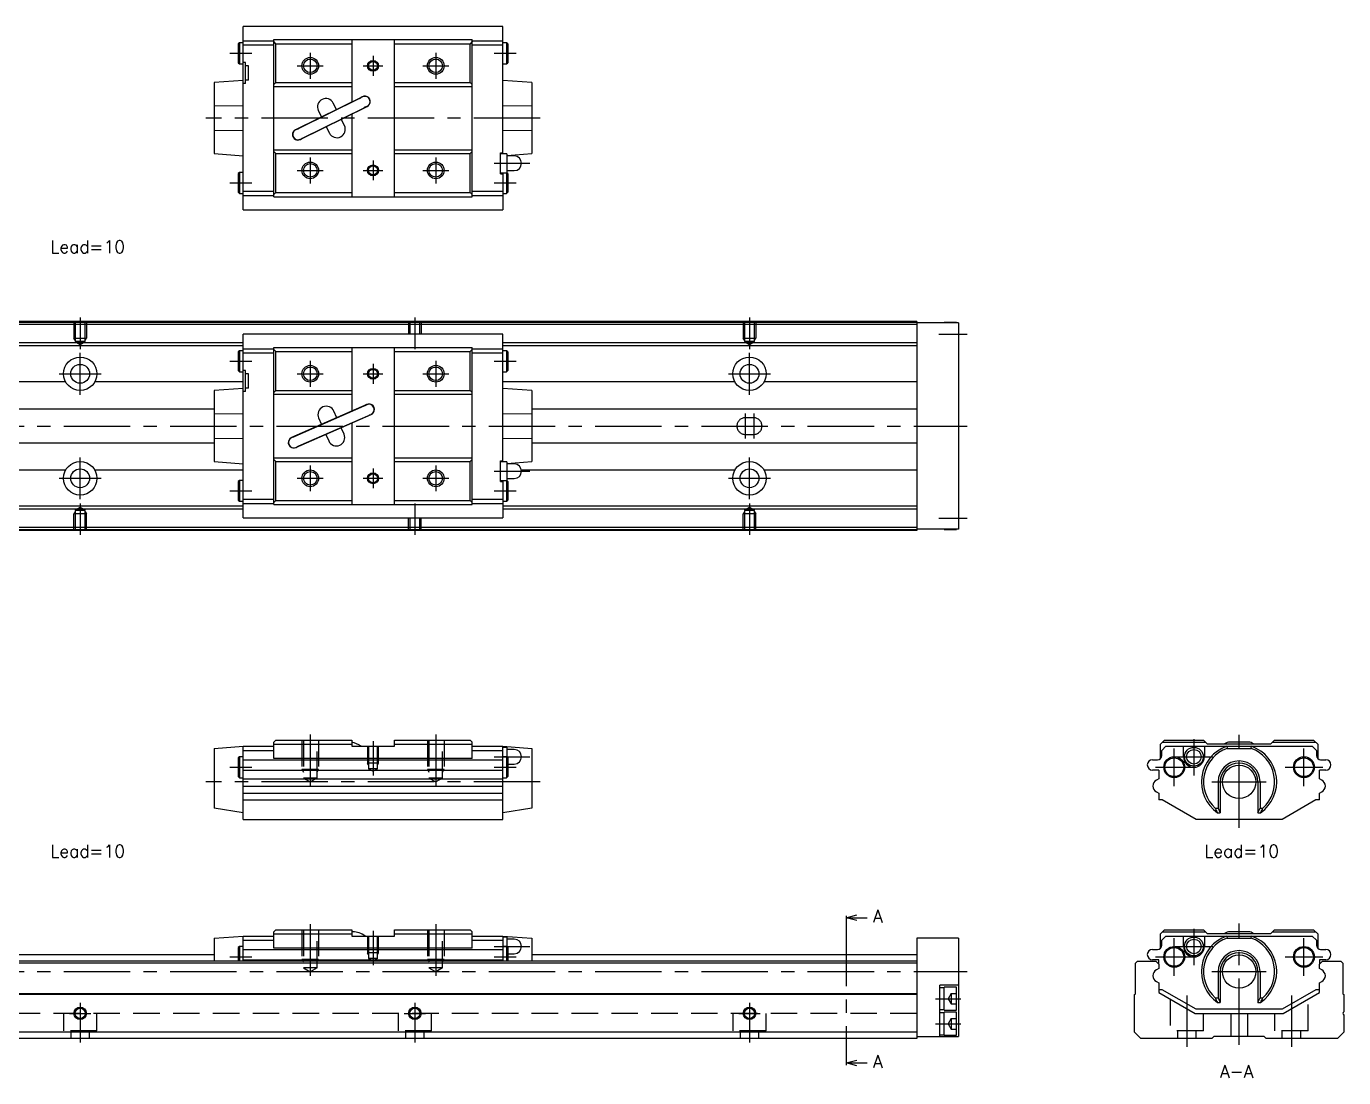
# Model space of a CAD drawing. Extents: x -1 to 621, y -8 to 252.
# Drawn here: x 306.2 to 621.1, y 0.6 to 252.1 of the extents above; entities that cross this region are included whole.
import ezdxf

# ---------------------------------------------------------------- set-up
doc = ezdxf.new("R2010")
doc.units = 0
doc.header["$LTSCALE"] = 0.5
doc.linetypes.add('CENTER', pattern=[50.8, 31.75, -6.35, 6.35, -6.35])
doc.linetypes.add('DASHED', pattern=[19.05, 12.7, -6.35])
for name, color, linetype in [('MSM_CENTER', 1, 'CENTER'), ('MSM_CONTINUOUS', 7, 'CONTINUOUS'), ('MSM_DASHED', 4, 'DASHED'), ('MSM_NARROW', 5, 'CONTINUOUS'), ('MSM_PART_NUMBER', 7, 'CONTINUOUS')]:
    doc.layers.add(name, color=color, linetype=linetype)
doc.styles.get("Standard").update_dxf_attribs({"font": 'txt.shx', "height": 1, "bigfont": 'bigfont.shx'})

msp = doc.modelspace()

# ---------------------------------------------------------------- linework, layer by layer
at = {"layer": 'MSM_CENTER'}
for p, q in [((374.11, 245.72), (374.11, 239.52)), ((404.11, 245.72), (404.11, 239.52)), ((354.91, 245.62), (360.11, 245.62)), ((371.01, 242.62), (377.21, 242.62)), ((386.74, 242.62), (391.47, 242.62)), ((389.11, 244.99), (389.11, 240.26)), ((401.01, 242.62), (407.21, 242.62)), ((418.11, 245.62), (423.31, 245.62)), ((429.11, 230.12), (349.11, 230.12)), ((374.11, 220.72), (374.11, 214.52)), ((404.11, 220.72), (404.11, 214.52)), ((371.01, 217.62), (377.21, 217.62)), ((386.74, 217.62), (391.47, 217.62)), ((389.11, 219.99), (389.11, 215.26)), ((401.01, 217.62), (407.21, 217.62)), ((418.11, 219.32), (426.61, 219.32)), ((354.91, 214.62), (360.11, 214.62)), ((418.11, 214.62), (423.31, 214.62)), ((319.11, 182.47), (319.11, 174.84)), ((399.11, 182.47), (399.11, 174.84)), ((479.11, 182.47), (479.11, 174.84)), ((524.41, 178.47), (531.11, 178.47)), ((319.11, 163.97), (319.11, 173.97)), ((479.11, 163.97), (479.11, 173.97)), ((354.91, 171.97), (360.11, 171.97)), ((374.11, 172.07), (374.11, 165.87)), ((389.11, 171.33), (389.11, 166.6)), ((404.11, 172.07), (404.11, 165.87)), ((418.11, 171.97), (423.31, 171.97)), ((314.11, 168.97), (324.11, 168.97)), ((371.01, 168.97), (377.21, 168.97)), ((386.74, 168.97), (391.47, 168.97)), ((401.01, 168.97), (407.21, 168.97)), ((474.11, 168.97), (484.11, 168.97)), ((478.11, 159.47), (478.11, 153.47)), ((480.11, 159.47), (480.11, 153.47)), ((86.61, 156.47), (531.11, 156.47)), ((319.11, 138.97), (319.11, 148.97)), ((479.11, 138.97), (479.11, 148.97)), ((374.11, 147.07), (374.11, 140.87)), ((389.11, 146.33), (389.11, 141.6)), ((404.11, 147.07), (404.11, 140.87)), ((418.11, 145.67), (426.61, 145.67)), ((314.11, 143.97), (324.11, 143.97)), ((371.01, 143.97), (377.21, 143.97)), ((386.74, 143.97), (391.47, 143.97)), ((401.01, 143.97), (407.21, 143.97)), ((474.11, 143.97), (484.11, 143.97)), ((354.91, 140.97), (360.11, 140.97)), ((418.11, 140.97), (423.31, 140.97)), ((319.11, 137.98), (319.11, 130.47)), ((399.11, 137.98), (399.11, 130.47)), ((479.11, 137.98), (479.11, 130.47)), ((524.41, 134.47), (531.11, 134.47)), ((374.11, 82.72), (374.11, 70.34)), ((404.11, 82.72), (404.11, 70.34)), ((596.15, 60.37), (596.15, 82.67)), ((389.11, 81.07), (389.11, 72.91)), ((580.65, 70.37), (580.65, 79.37)), ((585.35, 81.62), (585.35, 72.87)), ((611.65, 70.37), (611.65, 79.37)), ((418.11, 77.37), (426.61, 77.37)), ((580.85, 77.37), (589.85, 77.37)), ((354.91, 74.87), (360.11, 74.87)), ((418.11, 74.87), (423.31, 74.87)), ((576.15, 74.87), (585.15, 74.87)), ((607.15, 74.87), (616.15, 74.87)), ((429.11, 71.37), (349.11, 71.37)), ((589.65, 71.37), (602.65, 71.37)), ((502.24, 38.36), (502.24, 4.63)), ((374.11, 37.35), (374.11, 24.96)), ((389.11, 35.7), (389.11, 27.54)), ((404.11, 37.35), (404.11, 24.96)), ((585.35, 36.25), (585.35, 27.5)), ((596.15, 8.5), (596.15, 37.5)), ((418.11, 32), (426.61, 32)), ((580.65, 25), (580.65, 34)), ((580.85, 32), (589.85, 32)), ((611.65, 25), (611.65, 34)), ((354.91, 29.5), (360.11, 29.5)), ((418.11, 29.5), (423.31, 29.5)), ((576.15, 29.5), (585.15, 29.5)), ((607.15, 29.5), (616.15, 29.5)), ((86.61, 26), (531.11, 26)), ((589.65, 26), (602.65, 26)), ((523.61, 19.5), (529.61, 19.5)), ((583.65, 20.29), (583.65, 8)), ((608.65, 20.29), (608.65, 8)), ((316.57, 16), (321.64, 16)), ((319.11, 18.5), (319.11, 9)), ((396.57, 16), (401.64, 16)), ((399.11, 18.5), (399.11, 9)), ((476.53, 16), (481.68, 16)), ((479.11, 18.5), (479.11, 9)), ((523.61, 13.5), (529.61, 13.5))]:
    msp.add_line(p, q, dxfattribs=at)
at = {"layer": 'MSM_CONTINUOUS'}
for p, q in [((420.11, 252.07), (358.11, 252.07)), ((358.11, 208.17), (358.11, 252.07)), ((420.11, 221.57), (420.11, 252.07)), ((365.41, 211.32), (365.41, 248.92)), ((365.41, 248.92), (412.81, 248.92)), ((384.01, 248.92), (384.01, 233.97)), ((394.21, 211.32), (394.21, 248.92)), ((412.81, 211.32), (412.81, 248.92)), ((357.16, 248.12), (356.91, 247.87)), ((356.91, 247.87), (356.91, 243.37)), ((358.11, 248.12), (357.16, 248.12)), ((357.16, 248.12), (357.16, 243.12)), ((358.11, 248.62), (365.41, 248.62)), ((358.11, 247.62), (365.41, 247.62)), ((365.91, 247.92), (365.41, 248.42)), ((365.91, 238.62), (365.91, 247.92)), ((365.91, 247.92), (384.01, 247.92)), ((394.21, 247.92), (412.31, 247.92)), ((412.81, 248.42), (412.31, 247.92)), ((412.31, 238.62), (412.31, 247.92)), ((412.81, 248.62), (420.11, 248.62)), ((412.81, 247.62), (420.11, 247.62)), ((421.06, 248.12), (420.11, 248.12)), ((421.06, 248.12), (421.06, 243.12)), ((421.31, 247.87), (421.06, 248.12)), ((421.31, 247.87), (421.31, 243.37)), ((356.91, 243.37), (357.16, 243.12)), ((357.16, 243.12), (358.11, 243.12)), ((358.61, 243.42), (358.11, 243.42)), ((358.61, 238.42), (358.61, 243.42)), ((359.31, 242.62), (358.61, 242.62)), ((359.31, 239.22), (359.31, 242.62)), ((420.11, 243.12), (421.06, 243.12)), ((421.06, 243.12), (421.31, 243.37)), ((358.11, 239.12), (351.11, 238.62)), ((351.11, 238.62), (351.11, 221.62)), ((358.61, 238.42), (358.11, 238.42)), ((359.31, 239.22), (358.61, 239.22)), ((365.41, 238.12), (365.91, 238.62)), ((365.41, 237.72), (384.01, 237.72)), ((365.91, 238.62), (384.01, 238.62)), ((394.21, 238.62), (412.31, 238.62)), ((394.21, 237.72), (412.81, 237.72)), ((412.31, 238.62), (412.81, 238.12)), ((427.11, 238.62), (420.11, 239.12)), ((427.11, 238.62), (427.11, 221.62)), ((358.11, 233.08), (351.11, 232.99)), ((386.58, 235.24), (370.58, 227.34)), ((385.87, 234.83), (371.34, 227.65)), ((380.37, 232.17), (379.62, 233.7)), ((385.87, 234.83), (386.2, 234.96)), ((386.6, 235.19), (386.29, 235.04)), ((427.11, 232.99), (420.11, 233.08)), ((371.73, 225.01), (387.73, 232.91)), ((372.44, 225.41), (386.98, 232.59)), ((376.03, 231.93), (376.79, 230.4)), ((384.01, 231.07), (384.01, 211.32)), ((387.28, 232.78), (386.98, 232.59)), ((387.39, 232.79), (387.71, 232.95)), ((351.11, 227.25), (358.11, 227.16)), ((370.92, 227.45), (370.6, 227.29)), ((371.03, 227.47), (371.34, 227.65)), ((377.94, 228.07), (378.69, 226.55)), ((382.28, 228.32), (381.52, 229.84)), ((420.11, 227.16), (427.11, 227.25)), ((371.71, 225.05), (372.02, 225.2)), ((372.11, 225.29), (372.44, 225.41)), ((351.11, 221.62), (358.11, 221.12)), ((365.41, 222.52), (384.01, 222.52)), ((365.91, 221.62), (365.41, 222.12)), ((365.91, 221.62), (384.01, 221.62)), ((365.91, 212.32), (365.91, 221.62)), ((394.21, 222.52), (412.81, 222.52)), ((394.21, 221.62), (412.31, 221.62)), ((412.81, 222.12), (412.31, 221.62)), ((412.31, 212.32), (412.31, 221.62)), ((419.61, 221.82), (420.11, 221.82)), ((419.61, 216.82), (419.61, 221.82)), ((421.11, 221.57), (419.61, 221.57)), ((421.11, 221.19), (427.11, 221.62)), ((421.11, 221.57), (421.11, 217.07)), ((422.86, 221.07), (421.11, 221.07)), ((421.11, 217.57), (422.86, 217.57)), ((357.16, 217.12), (356.91, 216.87)), ((356.91, 216.87), (356.91, 212.37)), ((357.16, 217.12), (357.16, 212.12)), ((358.11, 217.12), (357.16, 217.12)), ((419.61, 217.07), (421.11, 217.07)), ((419.61, 216.82), (420.11, 216.82)), ((420.11, 217.07), (420.11, 208.17)), ((421.06, 217.07), (421.06, 212.12)), ((421.31, 216.87), (421.11, 217.07)), ((421.31, 216.87), (421.31, 212.37)), ((356.91, 212.37), (357.16, 212.12)), ((357.16, 212.12), (358.11, 212.12)), ((358.11, 212.62), (365.41, 212.62)), ((358.11, 211.62), (365.41, 211.62)), ((365.41, 211.82), (365.91, 212.32)), ((365.41, 211.32), (412.81, 211.32)), ((365.91, 212.32), (384.01, 212.32)), ((394.21, 212.32), (412.31, 212.32)), ((412.31, 212.32), (412.81, 211.82)), ((412.81, 212.62), (420.11, 212.62)), ((412.81, 211.62), (420.11, 211.62)), ((420.11, 212.12), (421.06, 212.12)), ((421.06, 212.12), (421.31, 212.37)), ((358.11, 208.17), (420.11, 208.17)), ((519.11, 181.47), (119.11, 181.47)), ((519.11, 181.27), (119.11, 181.27)), ((519.11, 180.77), (119.11, 180.77)), ((519.11, 181.47), (519.11, 131.47)), ((529.11, 181.17), (519.11, 181.17)), ((525.61, 181.17), (525.61, 181.22)), ((528.61, 181.22), (525.61, 181.22)), ((528.61, 181.17), (528.61, 181.22)), ((529.11, 181.17), (529.11, 131.77)), ((358.11, 176.37), (285.11, 176.37)), ((420.11, 178.42), (358.11, 178.42)), ((358.11, 134.52), (358.11, 178.42)), ((420.11, 147.92), (420.11, 178.42)), ((519.11, 176.37), (420.11, 176.37)), ((358.11, 175.67), (285.11, 175.67)), ((357.16, 174.47), (356.91, 174.22)), ((356.91, 174.22), (356.91, 169.72)), ((358.11, 174.47), (357.16, 174.47)), ((357.16, 174.47), (357.16, 169.47)), ((358.11, 174.97), (365.41, 174.97)), ((358.11, 173.97), (365.41, 173.97)), ((365.41, 137.67), (365.41, 175.27)), ((365.41, 175.27), (412.81, 175.27)), ((365.91, 174.27), (365.41, 174.77)), ((365.91, 164.97), (365.91, 174.27)), ((365.91, 174.27), (384.01, 174.27)), ((384.01, 175.27), (384.01, 160.01)), ((394.21, 137.67), (394.21, 175.27)), ((394.21, 174.27), (412.31, 174.27)), ((412.81, 174.77), (412.31, 174.27)), ((412.31, 164.97), (412.31, 174.27)), ((412.81, 137.67), (412.81, 175.27)), ((412.81, 174.97), (420.11, 174.97)), ((412.81, 173.97), (420.11, 173.97)), ((519.11, 175.67), (420.11, 175.67)), ((421.06, 174.47), (420.11, 174.47)), ((421.06, 174.47), (421.06, 169.47)), ((421.31, 174.22), (421.06, 174.47)), ((421.31, 174.22), (421.31, 169.72)), ((315.62, 167.01), (285.11, 167.01)), ((358.11, 167.01), (322.59, 167.01)), ((356.91, 169.72), (357.16, 169.47)), ((357.16, 169.47), (358.11, 169.47)), ((358.61, 169.77), (358.11, 169.77)), ((358.61, 164.77), (358.61, 169.77)), ((359.31, 168.97), (358.61, 168.97)), ((359.31, 165.57), (359.31, 168.97)), ((420.11, 169.47), (421.06, 169.47)), ((475.62, 167.01), (420.11, 167.01)), ((421.06, 169.47), (421.31, 169.72)), ((519.11, 167.01), (482.59, 167.01)), ((358.11, 165.47), (351.11, 164.97)), ((351.11, 164.97), (351.11, 147.97)), ((358.61, 164.77), (358.11, 164.77)), ((359.31, 165.57), (358.61, 165.57)), ((365.41, 164.47), (365.91, 164.97)), ((365.41, 164.07), (384.01, 164.07)), ((365.91, 164.97), (384.01, 164.97)), ((394.21, 164.97), (412.31, 164.97)), ((394.21, 164.07), (412.81, 164.07)), ((412.31, 164.97), (412.81, 164.47)), ((427.11, 164.97), (420.11, 165.47)), ((427.11, 164.97), (427.11, 147.97)), ((387.63, 161.61), (369.63, 153.71)), ((386.9, 161.23), (370.4, 153.99)), ((387.65, 161.56), (387.33, 161.42)), ((351.11, 160.47), (292.11, 160.47)), ((358.11, 159.42), (351.11, 159.34)), ((370.68, 151.33), (388.68, 159.23)), ((371.41, 151.7), (387.91, 158.94)), ((376.12, 158.41), (376.8, 156.85)), ((380.46, 158.46), (379.78, 160.02)), ((388.33, 159.13), (388.66, 159.27)), ((427.11, 159.34), (420.11, 159.42)), ((519.11, 160.47), (427.11, 160.47)), ((377.85, 154.47), (378.53, 152.92)), ((382.19, 154.52), (381.51, 156.08)), ((384.01, 157.17), (384.01, 137.67)), ((292.11, 152.47), (351.11, 152.47)), ((351.11, 153.59), (358.11, 153.51)), ((369.98, 153.8), (369.65, 153.66)), ((370.66, 151.37), (370.98, 151.51)), ((420.11, 153.51), (427.11, 153.59)), ((427.11, 152.47), (519.11, 152.47)), ((365.41, 148.87), (384.01, 148.87)), ((365.91, 147.97), (365.41, 148.47)), ((394.21, 148.87), (412.81, 148.87)), ((412.81, 148.47), (412.31, 147.97)), ((419.61, 148.17), (420.11, 148.17)), ((419.61, 143.17), (419.61, 148.17)), ((315.62, 145.93), (289.59, 145.93)), ((358.11, 145.93), (322.59, 145.93)), ((351.11, 147.97), (358.11, 147.47)), ((365.91, 147.97), (384.01, 147.97)), ((365.91, 138.67), (365.91, 147.97)), ((394.21, 147.97), (412.31, 147.97)), ((412.31, 138.67), (412.31, 147.97)), ((421.11, 147.92), (419.61, 147.92)), ((421.11, 147.54), (427.11, 147.97)), ((421.11, 147.92), (421.11, 143.42)), ((422.86, 147.42), (421.11, 147.42)), ((475.62, 145.93), (424.59, 145.93)), ((519.11, 145.93), (482.59, 145.93)), ((357.16, 143.47), (356.91, 143.22)), ((356.91, 143.22), (356.91, 138.72)), ((357.16, 143.47), (357.16, 138.47)), ((358.11, 143.47), (357.16, 143.47)), ((419.61, 143.42), (421.11, 143.42)), ((419.61, 143.17), (420.11, 143.17)), ((420.11, 143.42), (420.11, 134.52)), ((421.06, 143.42), (421.06, 138.47)), ((421.11, 143.92), (422.86, 143.92)), ((421.31, 143.22), (421.11, 143.42)), ((421.31, 143.22), (421.31, 138.72)), ((356.91, 138.72), (357.16, 138.47)), ((358.11, 138.97), (365.41, 138.97)), ((365.41, 138.17), (365.91, 138.67)), ((365.91, 138.67), (384.01, 138.67)), ((394.21, 138.67), (412.31, 138.67)), ((412.31, 138.67), (412.81, 138.17)), ((412.81, 138.97), (420.11, 138.97)), ((421.06, 138.47), (421.31, 138.72)), ((358.11, 137.27), (285.11, 137.27)), ((358.11, 136.57), (285.11, 136.57)), ((357.16, 138.47), (358.11, 138.47)), ((358.11, 137.97), (365.41, 137.97)), ((365.41, 137.67), (412.81, 137.67)), ((412.81, 137.97), (420.11, 137.97)), ((420.11, 138.47), (421.06, 138.47)), ((519.11, 137.27), (420.11, 137.27)), ((519.11, 136.57), (420.11, 136.57)), ((358.11, 134.52), (420.11, 134.52)), ((519.11, 132.17), (119.11, 132.17)), ((519.11, 131.67), (119.11, 131.67)), ((519.11, 131.47), (119.11, 131.47)), ((529.11, 131.77), (519.11, 131.77)), ((525.61, 131.72), (528.61, 131.72)), ((528.61, 131.72), (528.61, 131.77)), ((351.11, 79.37), (358.11, 79.87)), ((351.11, 79.37), (351.11, 65.05)), ((358.11, 79.87), (365.41, 79.87)), ((358.11, 62.37), (358.11, 79.87)), ((358.11, 78.87), (365.41, 78.87)), ((365.41, 80.87), (365.91, 81.37)), ((365.41, 76.96), (365.41, 80.87)), ((365.41, 80.37), (384.01, 80.37)), ((365.91, 81.37), (384.01, 81.37)), ((384.01, 81.37), (384.01, 79.87)), ((384.01, 79.87), (394.21, 79.87)), ((394.21, 79.87), (394.21, 81.37)), ((394.21, 81.37), (412.31, 81.37)), ((394.21, 80.37), (412.81, 80.37)), ((412.31, 81.37), (412.81, 80.87)), ((412.81, 76.96), (412.81, 80.87)), ((412.81, 79.87), (420.11, 79.87)), ((412.81, 78.87), (420.11, 78.87)), ((420.11, 79.87), (427.11, 79.37)), ((420.11, 62.37), (420.11, 79.87)), ((421.11, 79.62), (420.11, 79.62)), ((421.11, 79.62), (421.11, 77.32)), ((422.86, 79.12), (421.11, 79.12)), ((427.11, 79.37), (427.11, 65.05)), ((578.34, 81.37), (577.34, 80.37)), ((577.34, 76.96), (577.34, 80.37)), ((577.65, 78.87), (578.65, 79.87)), ((577.65, 77.67), (577.65, 78.87)), ((577.84, 80.87), (588.15, 80.87)), ((578.34, 81.37), (587.65, 81.37)), ((578.65, 79.87), (613.65, 79.87)), ((582.85, 77.37), (582.85, 79.87)), ((588.55, 80.47), (587.65, 81.37)), ((587.85, 79.87), (587.85, 77.37)), ((588.55, 80.47), (603.75, 80.47)), ((593.19, 79.87), (593.27, 79.37)), ((593.27, 79.37), (599.02, 79.37)), ((593.9, 80.87), (593.83, 80.87)), ((598.39, 80.87), (593.9, 80.87)), ((599.02, 79.37), (599.1, 79.87)), ((604.65, 81.37), (603.75, 80.47)), ((604.15, 80.87), (614.44, 80.87)), ((604.65, 81.37), (613.94, 81.37)), ((613.65, 79.87), (614.65, 78.87)), ((614.94, 80.37), (613.94, 81.37)), ((614.65, 78.87), (614.65, 77.67)), ((614.94, 80.37), (614.94, 76.96)), ((357.16, 77.37), (356.91, 77.12)), ((356.91, 77.12), (356.91, 72.62)), ((358.11, 77.37), (357.16, 77.37)), ((357.16, 77.37), (357.16, 72.37)), ((358.11, 76.67), (420.11, 76.67)), ((412.81, 76.96), (365.41, 76.96)), ((421.06, 77.37), (420.11, 77.37)), ((421.31, 77.12), (421.06, 77.37)), ((421.06, 77.37), (421.06, 72.37)), ((421.31, 77.12), (421.31, 72.62)), ((421.31, 75.62), (422.86, 75.62)), ((575.45, 76.67), (576.65, 76.67)), ((615.65, 76.67), (616.85, 76.67)), ((356.91, 72.62), (357.16, 72.37)), ((358.11, 74.17), (420.11, 74.17)), ((421.06, 72.37), (421.31, 72.62)), ((576.95, 74.17), (575.45, 74.17)), ((576.95, 74.17), (576.95, 72.1)), ((616.85, 74.17), (615.35, 74.17)), ((615.35, 72.1), (615.35, 74.17)), ((357.16, 72.37), (358.11, 72.37)), ((358.11, 72.1), (420.11, 72.1)), ((358.11, 70.37), (420.11, 70.37)), ((420.11, 72.37), (421.06, 72.37)), ((576.95, 72.1), (576.39, 71.77)), ((591.15, 71.37), (591.15, 65.05)), ((591.65, 71.37), (591.65, 63.99)), ((600.65, 71.37), (600.65, 63.99)), ((601.15, 71.37), (601.15, 65.05)), ((615.91, 71.77), (615.35, 72.1)), ((358.11, 68.65), (420.11, 68.65)), ((358.11, 67.04), (420.11, 67.04)), ((576.39, 68.97), (576.95, 68.65)), ((576.95, 68.65), (576.95, 67.04)), ((577.8, 67.04), (576.95, 67.04)), ((585.87, 62.37), (577.8, 67.04)), ((614.5, 67.04), (606.42, 62.37)), ((615.35, 67.04), (614.5, 67.04)), ((615.35, 68.65), (615.91, 68.97)), ((615.35, 67.04), (615.35, 68.65)), ((358.11, 63.99), (351.11, 65.05)), ((427.11, 65.05), (420.11, 63.99)), ((590.46, 65.05), (591.15, 65.05)), ((590.99, 63.99), (591.65, 63.99)), ((591.15, 65.05), (591.65, 63.99)), ((600.65, 63.99), (601.15, 65.05)), ((600.65, 63.99), (601.3, 63.99)), ((601.15, 65.05), (601.83, 65.05)), ((358.11, 62.37), (420.11, 62.37)), ((606.42, 62.37), (585.87, 62.37)), ((502.24, 38.86), (504.74, 39.53)), ((502.24, 39.36), (502.24, 38.36)), ((504.74, 38.19), (502.24, 38.86)), ((502.24, 38.86), (507.24, 38.86)), ((365.41, 35.5), (365.91, 36)), ((365.41, 31.59), (365.41, 35.5)), ((365.41, 35), (384.01, 35)), ((365.91, 36), (384.01, 36)), ((384.01, 36), (384.01, 34.5)), ((384.26, 35.5), (384.01, 35.5)), ((394.21, 34.5), (394.21, 36)), ((394.21, 36), (412.31, 36)), ((394.21, 35), (412.81, 35)), ((412.31, 36), (412.81, 35.5)), ((412.81, 31.59), (412.81, 35.5)), ((578.34, 36), (577.34, 35)), ((577.34, 31.59), (577.34, 35)), ((577.84, 35.5), (588.15, 35.5)), ((578.34, 36), (587.65, 36)), ((588.55, 35.1), (587.65, 36)), ((588.55, 35.1), (603.75, 35.1)), ((593.9, 35.5), (593.83, 35.5)), ((598.39, 35.5), (593.9, 35.5)), ((604.65, 36), (603.75, 35.1)), ((604.15, 35.5), (614.44, 35.5)), ((604.65, 36), (613.94, 36)), ((614.94, 35), (613.94, 36)), ((614.94, 35), (614.94, 31.59)), ((351.11, 34), (358.11, 34.5)), ((351.11, 34), (351.11, 28.5)), ((357.16, 32), (356.91, 31.75)), ((356.91, 31.75), (356.91, 28.5)), ((358.11, 32), (357.16, 32)), ((357.16, 32), (357.16, 28.5)), ((358.11, 28.5), (358.11, 34.5)), ((358.11, 34.5), (365.41, 34.5)), ((358.11, 33.5), (365.41, 33.5)), ((412.81, 31.59), (365.41, 31.59)), ((384.01, 34.5), (394.21, 34.5)), ((412.81, 34.5), (420.11, 34.5)), ((412.81, 33.5), (420.11, 33.5)), ((420.11, 34.5), (427.11, 34)), ((420.11, 34.5), (420.11, 28.5)), ((421.11, 34.25), (420.11, 34.25)), ((421.06, 32), (420.11, 32)), ((421.31, 31.75), (421.06, 32)), ((421.06, 32), (421.06, 28.5)), ((421.11, 34.25), (421.11, 31.95)), ((422.86, 33.75), (421.11, 33.75)), ((421.31, 31.75), (421.31, 28.5)), ((427.11, 34), (427.11, 28.5)), ((529.11, 34), (519.11, 34)), ((519.11, 34), (519.11, 10)), ((529.11, 34), (529.11, 10.5)), ((577.65, 33.5), (578.65, 34.5)), ((577.65, 32.3), (577.65, 33.5)), ((578.65, 34.5), (613.65, 34.5)), ((582.85, 32), (582.85, 34.5)), ((587.85, 34.5), (587.85, 32)), ((593.19, 34.5), (593.27, 34)), ((593.27, 34), (599.02, 34)), ((599.02, 34), (599.1, 34.5)), ((613.65, 34.5), (614.65, 33.5)), ((614.65, 33.5), (614.65, 32.3)), ((519.11, 28.5), (119.11, 28.5)), ((351.11, 30), (292.11, 30)), ((358.11, 31.3), (420.11, 31.3)), ((358.11, 28.8), (420.11, 28.8)), ((421.31, 30.25), (422.86, 30.25)), ((519.11, 30), (427.11, 30)), ((571.35, 28), (571.85, 28.5)), ((571.85, 28.5), (576.25, 28.5)), ((575.45, 31.3), (576.65, 31.3)), ((576.95, 28.8), (575.45, 28.8)), ((576.25, 28.5), (576.95, 27.8)), ((576.95, 27.8), (576.95, 28.8)), ((616.85, 28.8), (615.35, 28.8)), ((615.35, 28.8), (615.35, 27.8)), ((615.35, 27.8), (616.05, 28.5)), ((615.65, 31.3), (616.85, 31.3)), ((616.05, 28.5), (620.45, 28.5)), ((620.45, 28.5), (620.95, 28)), ((519.11, 28), (119.11, 28)), ((571.35, 20.7), (571.35, 28)), ((576.95, 26.72), (576.39, 26.4)), ((576.95, 27.8), (576.95, 26.72)), ((591.15, 26), (591.15, 19.68)), ((591.65, 26), (591.65, 18.62)), ((600.65, 26), (600.65, 18.62)), ((601.15, 26), (601.15, 19.68)), ((615.35, 26.72), (615.35, 27.8)), ((615.91, 26.4), (615.35, 26.72)), ((620.95, 28), (620.95, 20.7)), ((524.61, 10.5), (524.61, 22.75)), ((529.11, 22.75), (524.61, 22.75)), ((525.61, 22.1), (524.61, 22.1)), ((525.61, 16.75), (525.61, 22.25)), ((528.61, 22.25), (525.61, 22.25)), ((528.61, 16.75), (528.61, 22.25)), ((576.39, 23.6), (576.95, 23.28)), ((576.95, 23.28), (576.95, 21)), ((615.35, 23.28), (615.91, 23.6)), ((615.35, 21), (615.35, 23.28)), ((519.11, 20.7), (119.11, 20.7)), ((519.11, 20.5), (119.11, 20.5)), ((571.15, 20.5), (571.35, 20.7)), ((571.15, 11.5), (571.15, 20.5)), ((577.8, 21.66), (576.95, 21.66)), ((576.95, 21), (585.61, 16)), ((585.87, 17), (577.8, 21.66)), ((590.46, 19.68), (591.15, 19.68)), ((591.15, 19.68), (591.65, 18.62)), ((600.65, 18.62), (601.15, 19.68)), ((601.15, 19.68), (601.83, 19.68)), ((614.5, 21.66), (606.42, 17)), ((606.68, 16), (615.35, 21)), ((615.35, 21.66), (614.5, 21.66)), ((620.95, 20.7), (621.15, 20.5)), ((621.15, 20.5), (621.15, 16.4)), ((524.61, 16.9), (525.61, 16.9)), ((525.61, 16.1), (524.61, 16.1)), ((525.61, 16.75), (528.61, 16.75)), ((525.61, 10.75), (525.61, 16.25)), ((528.61, 16.25), (525.61, 16.25)), ((528.61, 10.75), (528.61, 16.25)), ((585.61, 16), (606.68, 16)), ((606.42, 17), (585.87, 17)), ((590.99, 18.62), (591.65, 18.62)), ((600.65, 18.62), (601.3, 18.62)), ((621.15, 15.6), (621.15, 11.5)), ((519.11, 11.5), (111.11, 11.5)), ((519.11, 10), (119.11, 10)), ((519.11, 10.5), (529.11, 10.5)), ((524.61, 10.9), (525.61, 10.9)), ((525.61, 10.75), (528.61, 10.75)), ((572.65, 10), (571.15, 11.5)), ((589.63, 10), (572.65, 10)), ((590.13, 10.5), (589.63, 10)), ((602.15, 10.5), (590.13, 10.5)), ((602.65, 10), (602.15, 10.5)), ((619.65, 10), (602.65, 10)), ((621.15, 11.5), (619.65, 10)), ((502.24, 4.13), (504.74, 4.8)), ((502.24, 4.63), (502.24, 3.63)), ((504.74, 3.46), (502.24, 4.13)), ((502.24, 4.13), (507.24, 4.13))]:
    msp.add_line(p, q, dxfattribs=at)
for centre, radius in [((374.11, 242.62), 1.62), ((389.11, 242.62), 1.06), ((404.11, 242.62), 1.62), ((374.11, 217.62), 1.62), ((389.11, 217.62), 1.06), ((404.11, 217.62), 1.62), ((319.11, 168.97), 4), ((319.11, 168.97), 2.25), ((374.11, 168.97), 1.62), ((404.11, 168.97), 1.62), ((479.11, 168.97), 4), ((479.11, 168.97), 2.25), ((389.11, 168.97), 1.06), ((319.11, 143.97), 4), ((319.11, 143.97), 2.25), ((374.11, 143.97), 1.62), ((389.11, 143.97), 1.06), ((404.11, 143.97), 1.62), ((479.11, 143.97), 4), ((479.11, 143.97), 2.25), ((585.35, 77.37), 2.25), ((585.35, 77.37), 1.75), ((580.65, 74.87), 2.5), ((580.65, 74.87), 2.25), ((611.65, 74.87), 2.5), ((611.65, 74.87), 2.25), ((596.15, 71.37), 4), ((580.65, 29.5), 2.5), ((580.65, 29.5), 2.25), ((585.35, 32), 2.25), ((585.35, 32), 1.75), ((611.65, 29.5), 2.5), ((611.65, 29.5), 2.25), ((596.15, 26), 4), ((319.11, 16), 1.23), ((399.11, 16), 1.23), ((479.11, 16), 1.23)]:
    msp.add_circle(centre, radius, dxfattribs=at)
for centre, radius, start, end in [((377.83, 232.81), 2, 26.2779, 206.2779), ((387.16, 234.07), 1.3, 275.5498, 137.006), ((387.16, 234.07), 1.25, 296.2779, 116.2779), ((371.16, 226.17), 1.3, 95.5498, 317.006), ((371.16, 226.17), 1.25, 116.2779, 296.2779), ((380.48, 227.43), 2, 206.2779, 26.2779), ((422.86, 219.32), 1.75, 270, 90), ((377.95, 159.21), 2, 23.6961, 203.6961), ((388.3, 157.56), 3.92, 105.6343, 110.9103), ((388.16, 160.42), 1.3, 272.968, 134.4242), ((388.16, 160.42), 1.25, 293.6961, 113.6961), ((387.2, 160.59), 1.8, 293.3543, 304.8918), ((380.36, 153.72), 2, 203.6961, 23.6961), ((370.16, 152.52), 1.3, 92.968, 314.4242), ((370.16, 152.52), 1.25, 113.6961, 293.6961), ((374.11, 146.96), 7.94, 117.8361, 120.4339), ((370.67, 153.36), 1.82, 282.5713, 293.9767), ((422.86, 145.67), 1.75, 270, 90), ((383.29, 76), 4.88, 52.5564, 81.5517), ((422.86, 77.37), 1.75, 270, 90), ((596.15, 71.37), 9, 109.1881, 235.0848), ((596.15, 71.37), 8.5, 109.7499, 228.0214), ((593.94, 78.76), 2.12, 91.0143, 125.7914), ((598.34, 78.74), 2.14, 54.3594, 88.7845), ((596.15, 71.37), 8.5, 311.9786, 70.2501), ((596.15, 71.37), 9, 304.9152, 70.8119), ((575.45, 75.42), 1.25, 90, 270), ((576.65, 77.67), 1, 270, 0), ((585.35, 77.37), 2.5, 180, 0), ((596.15, 71.37), 5, 0, 180), ((596.15, 71.37), 4.5, 0, 180), ((615.65, 77.67), 1, 180, 270), ((616.85, 75.42), 1.25, 270, 90), ((577.26, 70.26), 1.75, 120.0001, 176.2321), ((577.26, 70.49), 1.75, 183.7679, 239.9999), ((615.03, 70.26), 1.75, 3.7679, 59.9999), ((615.03, 70.49), 1.75, 300.0001, 356.2321), ((597.31, 67.84), 7.4, 202.1059, 211.3183), ((594.98, 67.84), 7.4, 328.6827, 337.893), ((384.23, 30.53), 4.97, 53.0275, 89.6143), ((593.94, 33.38), 2.12, 91.0143, 125.7914), ((598.34, 33.36), 2.14, 54.3594, 88.7845), ((422.86, 32), 1.75, 270, 90), ((576.65, 32.3), 1, 270, 0), ((585.35, 32), 2.5, 180, 0), ((596.15, 26), 9, 109.1881, 235.0848), ((596.15, 26), 8.5, 109.7499, 228.0214), ((596.15, 26), 8.5, 311.9786, 70.2501), ((596.15, 26), 9, 304.9152, 70.8119), ((615.65, 32.3), 1, 180, 270), ((575.45, 30.05), 1.25, 90, 270), ((596.15, 26), 5, 0, 180), ((596.15, 26), 4.5, 0, 180), ((616.85, 30.05), 1.25, 270, 90), ((577.26, 24.88), 1.75, 120.0001, 176.2321), ((615.03, 24.88), 1.75, 3.7679, 59.9999), ((577.26, 25.12), 1.75, 183.7679, 239.9999), ((615.03, 25.12), 1.75, 300.0001, 356.2321), ((597.31, 22.46), 7.4, 202.1059, 211.3183), ((594.98, 22.47), 7.4, 328.6827, 337.893), ((621.45, 16), 0.5, 126.8761, 233.1239)]:
    msp.add_arc(centre, radius, start, end, dxfattribs=at)
at = {"layer": 'MSM_DASHED'}
for p, q in [((317.61, 181.47), (317.61, 177.47)), ((317.88, 181.47), (317.88, 176.67)), ((320.34, 176.67), (320.34, 181.47)), ((320.61, 181.47), (320.61, 177.47)), ((397.61, 181.47), (397.61, 178.42)), ((397.88, 181.47), (397.88, 178.42)), ((400.34, 178.42), (400.34, 181.47)), ((400.61, 181.47), (400.61, 178.42)), ((477.61, 181.47), (477.61, 177.47)), ((477.88, 181.47), (477.88, 176.67)), ((480.34, 176.67), (480.34, 181.47)), ((480.61, 181.47), (480.61, 177.47)), ((317.61, 177.47), (320.61, 177.47)), ((317.88, 177), (317.61, 177.47)), ((317.88, 176.67), (319.11, 175.96)), ((320.34, 176.67), (317.88, 176.67)), ((319.11, 175.96), (320.34, 176.67)), ((320.34, 177), (320.61, 177.47)), ((477.61, 177.47), (480.61, 177.47)), ((477.88, 177), (477.61, 177.47)), ((477.88, 176.67), (479.11, 175.96)), ((480.34, 176.67), (477.88, 176.67)), ((479.11, 175.96), (480.34, 176.67)), ((480.34, 177), (480.61, 177.47)), ((480.11, 158.47), (478.11, 158.47)), ((478.11, 154.47), (480.11, 154.47)), ((317.88, 135.93), (317.61, 135.47)), ((317.61, 131.47), (317.61, 135.47)), ((320.61, 135.47), (317.61, 135.47)), ((319.11, 136.98), (317.88, 136.27)), ((317.88, 136.27), (317.88, 131.47)), ((320.34, 136.27), (317.88, 136.27)), ((320.34, 136.27), (319.11, 136.98)), ((320.34, 131.47), (320.34, 136.27)), ((320.34, 135.93), (320.61, 135.47)), ((320.61, 131.47), (320.61, 135.47)), ((477.88, 135.93), (477.61, 135.47)), ((477.61, 131.47), (477.61, 135.47)), ((480.61, 135.47), (477.61, 135.47)), ((479.11, 136.98), (477.88, 136.27)), ((477.88, 136.27), (477.88, 131.47)), ((480.34, 136.27), (477.88, 136.27)), ((480.34, 136.27), (479.11, 136.98)), ((480.34, 131.47), (480.34, 136.27)), ((480.34, 135.93), (480.61, 135.47)), ((480.61, 131.47), (480.61, 135.47)), ((397.61, 131.47), (397.61, 134.52)), ((397.88, 134.52), (397.88, 131.47)), ((400.34, 131.47), (400.34, 134.52)), ((400.61, 131.47), (400.61, 134.52)), ((372.11, 81.37), (372.11, 74.37)), ((372.48, 81.37), (372.48, 72.27)), ((375.73, 72.27), (375.73, 81.37)), ((376.11, 81.37), (376.11, 74.37)), ((387.81, 79.87), (387.81, 75.87)), ((388.05, 79.87), (388.05, 74.52)), ((390.16, 74.52), (390.16, 79.87)), ((390.41, 75.87), (390.41, 79.87)), ((402.11, 81.37), (402.11, 74.37)), ((402.48, 81.37), (402.48, 72.27)), ((405.73, 72.27), (405.73, 81.37)), ((406.11, 81.37), (406.11, 74.37)), ((390.41, 75.87), (387.81, 75.87)), ((388.05, 75.42), (387.81, 75.87)), ((390.16, 75.42), (390.41, 75.87)), ((372.11, 74.37), (376.11, 74.37)), ((372.11, 74.37), (372.48, 73.67)), ((375.73, 73.67), (376.11, 74.37)), ((390.16, 74.52), (388.05, 74.52)), ((388.05, 74.52), (389.11, 73.91)), ((390.16, 74.52), (389.11, 73.91)), ((402.11, 74.37), (406.11, 74.37)), ((402.11, 74.37), (402.48, 73.67)), ((405.73, 73.67), (406.11, 74.37)), ((375.73, 72.27), (372.48, 72.27)), ((372.48, 72.27), (374.11, 71.34)), ((375.73, 72.27), (374.11, 71.34)), ((405.73, 72.27), (402.48, 72.27)), ((402.48, 72.27), (404.11, 71.34)), ((405.73, 72.27), (404.11, 71.34)), ((372.11, 36), (372.11, 29)), ((372.48, 36), (372.48, 26.9)), ((375.73, 26.9), (375.73, 36)), ((376.11, 36), (376.11, 29)), ((402.11, 36), (402.11, 29)), ((402.48, 36), (402.48, 26.9)), ((405.73, 26.9), (405.73, 36)), ((406.11, 36), (406.11, 29)), ((387.81, 34.5), (387.81, 30.5)), ((388.05, 34.5), (388.05, 29.15)), ((390.16, 29.15), (390.16, 34.5)), ((390.41, 30.5), (390.41, 34.5)), ((372.11, 29), (376.11, 29)), ((372.11, 29), (372.48, 28.3)), ((375.73, 28.3), (376.11, 29)), ((390.41, 30.5), (387.81, 30.5)), ((388.05, 30.05), (387.81, 30.5)), ((390.16, 29.15), (388.05, 29.15)), ((388.05, 29.15), (389.11, 28.54)), ((390.16, 29.15), (389.11, 28.54)), ((390.16, 30.05), (390.41, 30.5)), ((402.11, 29), (406.11, 29)), ((402.11, 29), (402.48, 28.3)), ((405.73, 28.3), (406.11, 29)), ((375.73, 26.9), (372.48, 26.9)), ((372.48, 26.9), (374.11, 25.96)), ((375.73, 26.9), (374.11, 25.96)), ((405.73, 26.9), (402.48, 26.9)), ((402.48, 26.9), (404.11, 25.96)), ((405.73, 26.9), (404.11, 25.96)), ((527.31, 20.75), (526.58, 19.5)), ((526.58, 19.5), (527.31, 18.25)), ((527.31, 20.75), (528.61, 20.75)), ((527.31, 20.75), (527.31, 18.25)), ((527.31, 19.5), (528.61, 19.5)), ((579.65, 19.44), (579.65, 11.8)), ((612.65, 11.8), (612.65, 19.44)), ((519.11, 16), (119.11, 16)), ((315.11, 16), (315.11, 11.8)), ((323.11, 11.8), (323.11, 16)), ((395.11, 16), (395.11, 11.8)), ((403.11, 11.8), (403.11, 16)), ((475.11, 16), (475.11, 11.8)), ((483.11, 11.8), (483.11, 16)), ((527.31, 18.25), (528.61, 18.25)), ((587.65, 11.8), (587.65, 16)), ((594.15, 16), (594.15, 10.5)), ((598.15, 16), (598.15, 10.5)), ((604.65, 16), (604.65, 11.8)), ((527.31, 14.75), (526.58, 13.5)), ((526.58, 13.5), (527.31, 12.25)), ((527.31, 14.75), (528.61, 14.75)), ((527.31, 14.75), (527.31, 12.25)), ((527.31, 13.5), (528.61, 13.5)), ((323.11, 11.8), (315.11, 11.8)), ((316.86, 11.8), (316.86, 10)), ((321.36, 10), (321.36, 11.8)), ((403.11, 11.8), (395.11, 11.8)), ((396.86, 11.8), (396.86, 10)), ((401.36, 10), (401.36, 11.8)), ((483.11, 11.8), (475.11, 11.8)), ((476.86, 11.8), (476.86, 10)), ((481.36, 10), (481.36, 11.8)), ((527.31, 12.25), (528.61, 12.25)), ((587.65, 11.8), (579.65, 11.8)), ((581.4, 11.8), (581.4, 10)), ((585.9, 10), (585.9, 11.8)), ((612.65, 11.8), (604.65, 11.8)), ((606.4, 11.8), (606.4, 10)), ((610.9, 10), (610.9, 11.8))]:
    msp.add_line(p, q, dxfattribs=at)
for centre, start, end in [((478.11, 156.47), 90, 270), ((480.11, 156.47), 270, 90)]:
    msp.add_arc(centre, 2, start, end, dxfattribs=at)
at = {"layer": 'MSM_NARROW'}
for centre, radius in [((374.11, 242.62), 2), ((389.11, 242.62), 1.3), ((404.11, 242.62), 2), ((374.11, 217.62), 2), ((389.11, 217.62), 1.3), ((404.11, 217.62), 2), ((374.11, 168.97), 2), ((389.11, 168.97), 1.3), ((404.11, 168.97), 2), ((374.11, 143.97), 2), ((389.11, 143.97), 1.3), ((404.11, 143.97), 2), ((319.11, 16), 1.5), ((399.11, 16), 1.5), ((479.11, 16), 1.5)]:
    msp.add_circle(centre, radius, dxfattribs=at)

# ---------------------------------------------------------------- texts
at = {"layer": 'MSM_PART_NUMBER'}
for s, p in [('Lead=10', (311.95, 197.84)), ('Lead=10', (311.95, 53.29)), ('Lead=10', (587.81, 53.29)), ('A', (508.65, 37.73)), ('A', (508.65, 3)), ('A-A', (591.59, 0.62))]:
    msp.add_text(s, height=3, dxfattribs=at).set_placement(p)

doc.saveas('drawing.dxf')
